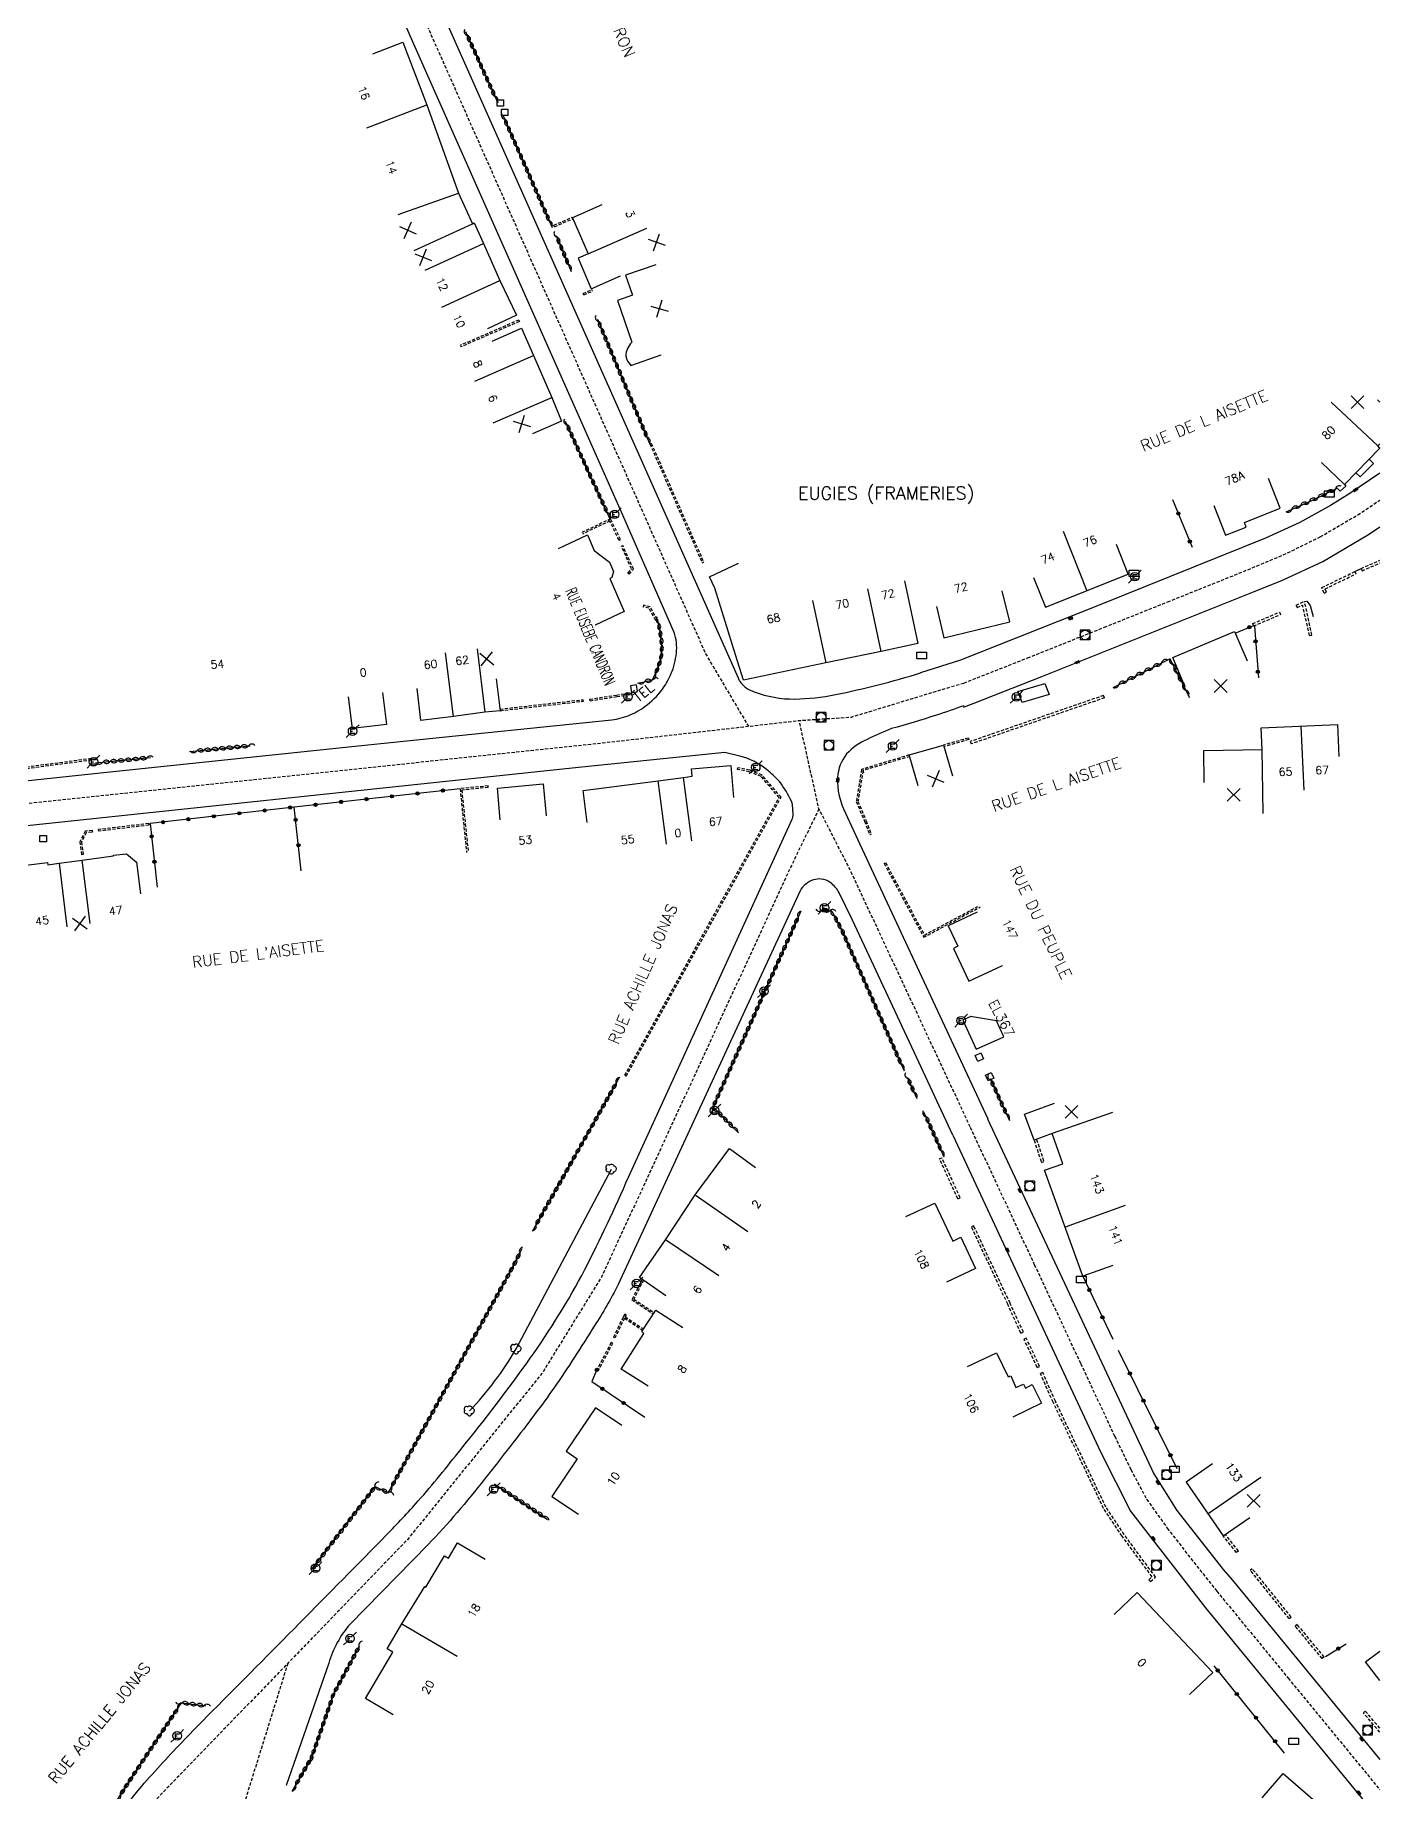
# Model space of a CAD drawing. Header units: millimetres. Extents: x 114000 to 119599, y 120000 to 124063.
# Drawn here: x 114790 to 115000, y 120560.1 to 120834.5 of the extents above; entities that cross this region are included whole.
import ezdxf
from ezdxf.enums import TextEntityAlignment as Align

# ---------------------------------------------------------------- set-up
doc = ezdxf.new("R2010")
doc.units = ezdxf.units.MM
doc.linetypes.add('DASHED', pattern=[0.75, 0.5, -0.25])
doc.layers.get('0').update_dxf_attribs({"linetype": 'CONTINUOUS'})
for name, color, linetype in [('W0001', 6, 'DASHED'), ('W0008', 7, 'CONTINUOUS'), ('W0100', 7, 'CONTINUOUS'), ('W0105', 7, 'CONTINUOUS'), ('W0112', 1, 'DASHED'), ('W0300', 7, 'CONTINUOUS'), ('W0302', 3, 'CONTINUOUS'), ('W0310', 3, 'CONTINUOUS'), ('W0322', 7, 'CONTINUOUS'), ('W0400', 7, 'CONTINUOUS'), ('W0420', 7, 'CONTINUOUS'), ('W0471', 7, 'CONTINUOUS'), ('W0980', 7, 'CONTINUOUS'), ('W0984', 7, 'CONTINUOUS'), ('W0989', 7, 'CONTINUOUS'), ('W0991', 7, 'CONTINUOUS'), ('W1102', 7, 'CONTINUOUS'), ('W1471', 7, 'CONTINUOUS')]:
    doc.layers.add(name, color=color, linetype=linetype)
doc.styles.get("Standard").update_dxf_attribs({"font": 'romans.shx', "width": 0.85})

# ---------------------------------------------------------------- blocks, each defined once
blk = doc.blocks.new('t322o')
at = {"color": 0, "linetype": 'Continuous'}
for radius in [0.25, 0.15]:
    blk.add_circle((0, 0), radius, dxfattribs=at)
blk = doc.blocks.new('t310o')
at = {"color": 0, "linetype": 'Continuous'}
for centre, start, end in [((-0.5, 0.38), 216.8699, 323.1304), ((0.5, -0.37), 36.8699, 143.1303)]:
    blk.add_arc(centre, 0.625, start, end, dxfattribs=at)
blk = doc.blocks.new('T400')
for p, q in [((-0.15, 0.3), (0.15, 0.3)), ((-0.15, -0.25), (-0.15, 0.3)), ((-0.15, 0.15), (0.15, 0.15)), ((-0.15, 0), (0.15, 0)), ((0.15, 0.3), (0.15, -0.25)), ((-0.15, -0.15), (0.15, -0.15)), ((-0.15, -0.25), (-0.15, -0.3)), ((-0.15, -0.3), (0.15, -0.3)), ((0.15, -0.3), (0.15, -0.25))]:
    blk.add_line(p, q)
blk = doc.blocks.new('t991o')
at = {"color": 0, "linetype": 'Continuous'}
for p, q in [((-1, 1), (1, -1)), ((-1, -1), (1, 1))]:
    blk.add_line(p, q, dxfattribs=at)
blk = doc.blocks.new('T471')
for p, q in [((-0.333334, 0.333334), (-0.333334, -0.333334)), ((-0.333334, 0.333334), (0.333334, 0.333334)), ((-0.333334, 0), (0, 0)), ((0.500001, 0.500001), (1.000002, 1.000002)), ((-0.500001, -0.500001), (-1.000002, -1.000002)), ((-0.333334, -0.333334), (0.333334, -0.333334))]:
    blk.add_line(p, q)
blk.add_ellipse((0, 0), major_axis=(0.471405, 0.471405), ratio=1, start_param=5.4977871438, end_param=11.780972451)
blk = doc.blocks.new('T1471')
at = {"color": 0, "linetype": 'Continuous', "flags": 128}
blk.add_lwpolyline([(-0.75, -0.5), (-0.75, 0.5), (0.75, 0.5), (0.75, -0.5), (-0.75, -0.5)], dxfattribs=at)
blk = doc.blocks.new('T420')
for p, q in [((0.75, 0.75), (-0.75, 0.75)), ((-0.75, 0.75), (-0.75, -0.75)), ((0.75, 0.75), (0.75, -0.75)), ((0.75, -0.75), (-0.75, -0.75))]:
    blk.add_line(p, q)
blk.add_ellipse((0, 0), major_axis=(-0.53, 0.53), ratio=1, start_param=3.926991, end_param=10.210176)
blk = doc.blocks.new('t112o')
at = {"color": 0, "linetype": 'Continuous'}
for p, q in [((-0.5, 0.5), (0.5, 0.5)), ((-0.5, -0.5), (-0.5, 0.5)), ((0.5, 0.5), (0.5, -0.5)), ((0.5, -0.5), (-0.5, -0.5))]:
    blk.add_line(p, q, dxfattribs=at)
blk = doc.blocks.new('T300')
for p, q in [((-0.8, 0.51), (-0.86, 0.34)), ((-0.86, 0.34), (-0.86, 0.17)), ((-0.86, 0.17), (-0.74, 0.06)), ((-0.69, 0.63), (-0.8, 0.51)), ((-0.8, -0.06), (-0.74, 0.06)), ((-0.74, 0.06), (-0.69, 0.11)), ((-0.57, 0.69), (-0.69, 0.63)), ((-0.46, 0.69), (-0.57, 0.69)), ((-0.29, 0.63), (-0.46, 0.69)), ((-0.29, 0.63), (-0.17, 0.74)), ((-0.23, 0.57), (-0.29, 0.63)), ((-0.17, 0.74), (-0.06, 0.8)), ((-0.06, 0.8), (0.06, 0.8)), ((0.06, 0.8), (0.23, 0.74)), ((0.23, 0.74), (0.34, 0.63)), ((0.34, 0.63), (0.4, 0.51)), ((0.46, 0.46), (0.34, 0.46)), ((0.4, 0.51), (0.4, 0.46)), ((0.57, 0.4), (0.46, 0.46)), ((0.57, 0.4), (0.69, 0.29)), ((0.69, 0.29), (0.74, 0.17)), ((0.74, 0.06), (0.69, -0.17)), ((0.74, 0.17), (0.74, 0.06)), ((-0.8, -0.17), (-0.8, -0.06)), ((-0.8, -0.23), (-0.8, -0.17)), ((-0.74, -0.34), (-0.8, -0.23)), ((-0.69, -0.4), (-0.74, -0.34)), ((-0.51, -0.46), (-0.69, -0.4)), ((-0.4, -0.46), (-0.51, -0.46)), ((-0.4, -0.46), (-0.34, -0.46)), ((-0.34, -0.46), (-0.34, -0.4)), ((-0.34, -0.51), (-0.34, -0.46)), ((-0.29, -0.63), (-0.34, -0.51)), ((-0.17, -0.74), (-0.29, -0.63)), ((-0.06, -0.8), (-0.17, -0.74)), ((0.06, -0.8), (-0.06, -0.8)), ((0.17, -0.74), (0.06, -0.8)), ((0.23, -0.69), (0.17, -0.74)), ((0.29, -0.46), (0.23, -0.46)), ((0.29, -0.63), (0.23, -0.69)), ((0.46, -0.4), (0.29, -0.46)), ((0.34, -0.51), (0.29, -0.63)), ((0.34, -0.51), (0.34, -0.46)), ((0.57, -0.34), (0.46, -0.4)), ((0.63, -0.29), (0.57, -0.34)), ((0.69, -0.17), (0.63, -0.29))]:
    blk.add_line(p, q)

msp = doc.modelspace()

# ---------------------------------------------------------------- linework, layer by layer
at = {"layer": 'W0001'}
msp.add_line((114821.98, 120556.13), (114829.49, 120580.26), dxfattribs=at)
at = {"layer": 'W0001', "flags": 128}
for points in [[(114717.05, 120677.3), (114717.86, 120701.01), (114734.33, 120779.65), (114768.97, 120934.49), (114770.53, 120956.85), (114782.94, 120937.82), (114813.38, 120901.18), (114835.08, 120871.04), (114850.94, 120836.53), (114894.7, 120737.86), (114901.37, 120726.56), (114901.37, 120726.56)], [(114559.76, 120476.17), (114561.23, 120485.01), (114571.85, 120519.69), (114582.9, 120543.54), (114587.18, 120550.91), (114590.7, 120556.96), (114603.72, 120574.9), (114608.65, 120581.7), (114646.93, 120621.38), (114666.26, 120639.73), (114689.29, 120657.21), (114717.05, 120677.3), (114745.76, 120697.97), (114771.67, 120712.03), (114778.74, 120713.48), (114876.94, 120723.78), (114901.37, 120726.56), (114909.31, 120727.46), (114917.46, 120728), (114931.65, 120732.32), (114931.65, 120732.32)], [(114936.03, 120663.97), (114917.16, 120704.34), (114912.4, 120713.65), (114909.31, 120727.46), (114909.31, 120727.46)], [(114912.4, 120713.65), (114908.59, 120705.87), (114878.43, 120640.54), (114869.16, 120625.53), (114848.11, 120599.51), (114829.49, 120580.26), (114807.46, 120557.49), (114799.1, 120545.84), (114741.72, 120435.02), (114738.05, 120428.36), (114738.05, 120428.36)]]:
    msp.add_lwpolyline(points, dxfattribs=at)
at = {"layer": 'W0001'}
for points in [[(114931.65, 120732.32), (114935.03, 120733.31), (114944.98, 120737.23), (114956.97, 120742.02), (114966.86, 120745.98), (114978.68, 120750.72), (114984.9, 120753.31), (114990.69, 120756.14), (114996.56, 120759.58), (115000, 120761.89)], [(114936, 120663.95), (114946.03, 120642.5), (114953.27, 120627.02), (114958.59, 120615.67), (114961.11, 120610.46), (114963.58, 120605.81), (114966.8, 120601.32), (114970.03, 120597.16), (114974.54, 120591.47), (114985.68, 120577.89), (115000, 120560.46)]]:
    msp.add_lwpolyline(points, dxfattribs=at)
at = {"layer": 'W0008', "flags": 128}
for points in [[(114759.24, 121000), (114766.92, 120976.87), (114771.25, 120964.17, 0.0335), (114774.06, 120957.78, 0.0131), (114776.31, 120953.49, 0.0076), (114778.84, 120949.27, 0.0326), (114782.47, 120943.78), (114788.63, 120936.11), (114808.43, 120911.96), (114820.99, 120896.77, -0.0113), (114826.69, 120889.57, -0.0183), (114832.98, 120880.57, -0.0224), (114838.36, 120871.37, -0.014), (114841.93, 120863.99), (114845.26, 120856.65), (114854.51, 120835.89), (114899.77, 120734.12, 0.0283), (114900.05, 120733.54, 0.1631), (114902.28, 120731.95, 0.0959), (114908.61, 120730.81, 0.0463), (114914.98, 120731.5, 0.0247), (114928.27, 120734.89), (114928.27, 120734.89)], [(114778.16, 120716.96), (114799.2, 120719.17), (114839.46, 120723.4), (114847.51, 120724.25), (114880.03, 120727.57, 0.0767), (114882.93, 120728.35, 0.0624), (114885.55, 120729.9, 0.0797), (114888.23, 120732.75, 0.059), (114889.46, 120735.15, 0.0771), (114890.16, 120738.41, 0.1158), (114889.63, 120741.59), (114881.54, 120760.01), (114848.9, 120833.56), (114847.37, 120837.17)], [(114935.02, 120729.76, -0.0061), (114930.73, 120728.28, -0.0098), (114923.73, 120726.19, 0.016), (114919.93, 120724.5, 0.1035), (114916.72, 120722.23, 0.1504), (114915.29, 120718.57, 0.1289), (114916.54, 120712.98), (114918.78, 120708.13), (114938.75, 120665.23)], [(114906.26, 120717.9, 0.0297), (114904.18, 120719.83, 0.1075), (114900.03, 120721.9), (114897.67, 120722.46), (114873.84, 120719.99), (114779.32, 120710, 0.0198), (114776.56, 120709.55, 0.0321), (114773.11, 120708.77, 0.0091), (114772.21, 120708.46, 0.0313), (114761.09, 120704.07, 0.0379), (114754.04, 120699.6), (114722.14, 120676.5), (114688.74, 120652.47, 0.0141), (114671.77, 120639.73, 0.0057), (114668.51, 120637.03, 0.0189), (114655.97, 120625.48, 0.0061), (114644.02, 120613.31), (114623.6, 120592.2, 0.0088), (114612.44, 120580.44, 0.014), (114605.91, 120572.78, 0.0214), (114596.91, 120560.52, 0.003), (114594.41, 120556.75, 0.07)], [(114797.57, 120548.78, -0.0311), (114806.62, 120561, -0.017), (114813.32, 120568.29), (114817.64, 120572.73, 0.0013), (114844.86, 120600.26, 0.0106), (114849.81, 120605.56, 0.0132), (114856.44, 120613.61, 0.015), (114867.31, 120627.85, 0.0318), (114875.83, 120641.7, 0.0138), (114882.66, 120656.15), (114907.71, 120710.9), (114908.16, 120711.93, 0.1179), (114908.36, 120712.83), (114908.26, 120714.32, 0.0887), (114908.1, 120714.84, 0.0456), (114906.26, 120717.9), (114906.26, 120717.9)], [(114933.31, 120662.7), (114927.61, 120674.88), (114917.63, 120696.27), (114915.53, 120700.55, 0.128), (114914.17, 120702.14, 0.1213), (114912.76, 120702.7, 0.1048), (114911.54, 120702.57, 0.2054), (114909.46, 120700.84), (114881.02, 120639.38, -0.0321), (114877.3, 120632.88, -0.012), (114871, 120623.2, -0.0122), (114865.09, 120615.28, -0.0033), (114860.15, 120608.97, -0.0258), (114851.35, 120598.76), (114839.17, 120586.33, 0.1087), (114835.84, 120580.23), (114829.16, 120561.11), (114829.16, 120561.11)]]:
    msp.add_lwpolyline(points, format="xyb", dxfattribs=at)
at = {"layer": 'W0008'}
for points in [[(115000, 120766.07), (114999.86, 120765.96), (114995.33, 120762.91), (114992.27, 120761.04), (114987.48, 120758.36), (114982.15, 120755.91), (114955.89, 120745.37), (114934.51, 120736.86), (114928.27, 120734.89)], [(114934.98, 120729.56), (114936.48, 120730.09), (114947.21, 120734.32), (114980.24, 120747.56), (114984.8, 120749.4), (114991.07, 120752.29), (114998.24, 120756.51), (115000, 120757.71)], [(114938.71, 120665.22), (114964.69, 120609.82), (114968.31, 120604.1), (114975.51, 120594.85), (114976.93, 120593.27), (115000, 120565.19)], [(114933.28, 120662.69), (114951.66, 120623.3), (114956.41, 120613.15), (114961.06, 120603.99), (114972.77, 120588.86), (115000, 120555.73)]]:
    msp.add_lwpolyline(points, dxfattribs=at)
at = {"layer": 'W0100'}
msp.add_line((115000, 120777.16), (114999.61, 120777.54), dxfattribs=at)
at = {"layer": 'W0100', "flags": 128}
for points in [[(114842.72, 120831.59), (114847.39, 120833.38), (114851.14, 120823.63), (114856.08, 120809.84), (114858.28, 120805.05), (114858.52, 120805.16), (114860, 120801.95), (114862.57, 120796.2), (114865.15, 120790.75), (114860.63, 120788.61), (114860.63, 120788.61)], [(114878.48, 120807.98), (114873.9, 120805.98), (114876.36, 120800.34), (114874.77, 120799.65), (114876.84, 120794.9), (114881.42, 120796.89), (114881.42, 120796.89)], [(114861.34, 120786.72), (114865.92, 120788.71), (114867.82, 120784.44), (114870.68, 120777.92), (114872.21, 120774.22), (114867.63, 120772.23), (114867.63, 120772.23)], [(114871.73, 120754.32), (114876.25, 120756.46), (114877.31, 120753.99), (114879.7, 120752.18), (114880.33, 120750.73), (114880.04, 120749.78), (114879.71, 120749.66), (114881.95, 120744.47), (114877.43, 120742.33), (114877.43, 120742.33)], [(114927.82, 120739.48), (114922.09, 120738.24), (114913.45, 120736.44), (114900.61, 120733.75), (114899.38, 120737.7), (114896.14, 120748.14), (114895.31, 120749.89), (114899.82, 120752.04), (114899.82, 120752.04)], [(114844.25, 120731.81), (114844.87, 120726.85), (114839.53, 120726.19), (114838.92, 120731.15), (114838.92, 120731.15)], [(114861.99, 120733.96), (114862.61, 120728.99), (114860.23, 120728.75), (114855.32, 120728.1), (114850.24, 120727.47), (114849.63, 120732.43), (114849.63, 120732.43)], [(114883.13, 120731.8), (114884.07, 120731.98), (114883.92, 120733.04), (114882.98, 120732.86), (114883.13, 120731.8), (114883.13, 120731.8)], [(114927.91, 120717.27), (114926.51, 120722.07), (114931.87, 120723.63), (114933.27, 120718.83), (114933.27, 120718.83)], [(114876.2, 120711.55), (114875.55, 120716.51), (114887.27, 120718.06), (114891.22, 120718.58), (114892.57, 120718.76), (114892.48, 120719.9), (114898.65, 120720.41), (114899.06, 120715.43), (114899.06, 120715.43)], [(114862.63, 120711.93), (114862.18, 120716.91), (114869.34, 120717.57), (114869.8, 120712.59), (114869.8, 120712.59)], [(114778.54, 120698.57), (114777.93, 120703.54), (114780.27, 120703.8), (114786.03, 120704.57), (114791.93, 120705.28), (114791.98, 120704.91), (114793.71, 120705.15), (114797.32, 120705.65), (114802.23, 120706.34), (114802.22, 120706.43), (114804.25, 120706.61), (114805.82, 120705.32), (114806.43, 120700.36), (114806.43, 120700.36)], [(114937.11, 120697.53), (114932.59, 120695.39), (114934.1, 120692.2), (114933.39, 120691.86), (114935.81, 120686.74), (114941.04, 120689.21), (114941.04, 120689.21)], [(114888.5, 120637.62), (114884.39, 120640.46), (114888.45, 120646.33), (114893.08, 120653.37), (114898.44, 120660.61), (114902.46, 120657.64), (114902.46, 120657.64)], [(114885.72, 120623.47), (114881.51, 120626.17), (114885.06, 120631.7), (114884.73, 120632.04), (114886.94, 120635.34), (114891.15, 120632.64), (114891.15, 120632.64)], [(114881.63, 120617.33), (114877.47, 120620.11), (114872.93, 120613.32), (114874.65, 120612.17), (114870.7, 120606.25), (114874.86, 120603.48), (114874.86, 120603.48)], [(114845.88, 120572.18), (114841.57, 120574.71), (114845.82, 120581.96), (114844.97, 120582.47), (114847.26, 120586.37), (114850.82, 120592.18), (114850.99, 120592.08), (114853.91, 120597.02), (114854.54, 120596.65), (114855.94, 120599.03), (114860.25, 120596.5), (114860.25, 120596.5)]]:
    msp.add_lwpolyline(points, dxfattribs=at)
msp.add_lwpolyline([(114886.91, 120798.64), (114882.18, 120797.01), (114883.27, 120793.86), (114880.93, 120793.06), (114883.18, 120786.54, 0.1778), (114882.21, 120784.37, 0.1226), (114883, 120782.92), (114887.73, 120784.55), (114887.73, 120784.55)], format="xyb", dxfattribs=at)
at = {"layer": 'W0100'}
for points in [[(114990.89, 120767.77), (114994.5, 120764.31), (114999.97, 120770.01), (114999.68, 120770.34), (115000, 120770.68)], [(114974.07, 120761.05), (114975.88, 120756.39), (114979.14, 120757.66), (114978.86, 120758.38), (114984.45, 120760.63), (114982.59, 120765.26)], [(114945.91, 120749.79), (114947.76, 120745.14), (114960.71, 120750.3), (114958.86, 120754.95)], [(114930.73, 120745.24), (114931.91, 120740.38), (114942.21, 120742.87), (114941.03, 120747.73)], [(114969.59, 120732.68), (114967.64, 120737.28), (114977.31, 120741.38), (114979.26, 120736.77)], [(114944.12, 120730.26), (114943.44, 120731.97), (114947.66, 120733.24), (114948.34, 120731.53), (114944.12, 120730.26)], [(114972.57, 120717.76), (114972.49, 120722.76), (114981.62, 120722.91), (114981.48, 120726.29), (114993.36, 120726.81), (114993.58, 120721.82)], [(114936.12, 120681.24), (114934.88, 120680.68), (114936.97, 120676.15), (114941.25, 120678.07), (114940.11, 120680.55), (114936.08, 120681.25)], [(114958.29, 120642.36), (114953.59, 120640.67), (114947.64, 120657.21), (114950.46, 120658.23), (114948.81, 120662.93), (114945.99, 120661.91), (114944.5, 120666), (114949.2, 120667.71)], [(114925.98, 120649.98), (114930.51, 120652.09), (114933.28, 120646.14), (114934.55, 120646.74), (114936.86, 120641.86), (114932.34, 120639.72)], [(114935.62, 120626.55), (114940.12, 120628.72), (114941.95, 120624.94), (114942.37, 120625.13), (114943.12, 120623.27), (114944.32, 120623.82), (114944.64, 120623.2), (114945.72, 120623.76), (114947.14, 120620.85), (114942.65, 120618.66)], [(114973.88, 120611.35), (114969.76, 120608.5), (114975.55, 120600.12), (114979.67, 120602.96)], [(114970.29, 120575.33), (114973.93, 120578.76), (114962.12, 120591.27), (114958.49, 120587.84)], [(115000, 120577.53), (114997.78, 120580.42), (115000, 120582.13)], [(114981.63, 120559.19), (114984.9, 120562.98), (114994.6, 120554.6), (115000, 120546.46)]]:
    msp.add_lwpolyline(points, dxfattribs=at)
at = {"layer": 'W0105'}
for p, q in [((114998.31, 120768.29), (114999.02, 120767.61)), ((114996.26, 120766.14), (114996.92, 120765.51)), ((114993.43, 120763.66), (114993.79, 120763.26)), ((114994.5, 120764.31), (114994.69, 120764.05))]:
    msp.add_line(p, q, dxfattribs=at)
for points in [[(114996.92, 120765.51), (114999.02, 120767.61)], [(114994.69, 120764.05), (114993.79, 120763.26)], [(114996.09, 120750.72), (114997.06, 120751.19)], [(114988.22, 120746.06), (114988.59, 120746.08), (114989.12, 120745.41), (114989.56, 120743.69)]]:
    msp.add_lwpolyline(points, dxfattribs=at)
at = {"layer": 'W0112'}
for p, q in [((114870.99, 120804.81), (114873.87, 120806.06)), ((114871.09, 120804.58), (114873.97, 120805.83)), ((114873.9, 120805.98), (114873.87, 120806.06)), ((114871.09, 120804.58), (114870.99, 120804.81)), ((114875.57, 120794.16), (114876.9, 120794.74)), ((114875.67, 120793.93), (114875.57, 120794.16)), ((114875.67, 120793.93), (114877, 120794.51)), ((114876.9, 120794.74), (114877, 120794.51)), ((114865.5, 120790), (114856.33, 120786.02)), ((114865.6, 120789.77), (114856.43, 120785.79)), ((114865.5, 120790), (114865.6, 120789.77)), ((114885.98, 120770.65), (114886.21, 120770.75)), ((114885.98, 120770.65), (114894.16, 120752.09)), ((114886.21, 120770.75), (114894.39, 120752.19)), ((114879.86, 120758.95), (114875.34, 120756.8)), ((114879.74, 120758.61), (114875.45, 120756.58)), ((114881.17, 120755.6), (114879.74, 120758.61)), ((114881.4, 120755.71), (114879.86, 120758.95)), ((114881.17, 120755.6), (114881.4, 120755.71)), ((114881.55, 120754.67), (114881.77, 120754.77)), ((114883.13, 120751.13), (114881.55, 120754.67)), ((114883.42, 120751.08), (114881.77, 120754.77)), ((114882.55, 120750.49), (114883.13, 120751.13)), ((114882.74, 120750.33), (114883.42, 120751.08)), ((114894.16, 120752.09), (114894.39, 120752.19)), ((114997.06, 120751.19), (115000, 120752.49)), ((114997.06, 120751.19), (114997.22, 120750.82)), ((114997.22, 120750.82), (115000, 120752.06)), ((114882.74, 120750.33), (114882.55, 120750.49)), ((114996.09, 120750.72), (114996.27, 120750.36)), ((114884.99, 120745.45), (114884.93, 120745.21)), ((114886.02, 120745.2), (114884.99, 120745.45)), ((114986.91, 120745.46), (114988.22, 120746.06)), ((114986.91, 120745.46), (114987.08, 120745.1)), ((114987.08, 120745.1), (114987.94, 120745.49)), ((114989.01, 120740.71), (114987.94, 120745.49)), ((114989.4, 120740.8), (114988.22, 120746.06)), ((114991.32, 120747.35), (114991.68, 120747.51)), ((114885.85, 120744.98), (114884.93, 120745.21)), ((114886.89, 120743.12), (114885.85, 120744.98)), ((114887.11, 120743.25), (114886.02, 120745.2)), ((114886.89, 120743.12), (114887.11, 120743.25)), ((114984.32, 120744.37), (114984.47, 120744)), ((114980.12, 120742.59), (114980.27, 120742.22)), ((114989.01, 120740.71), (114989.4, 120740.8)), ((114880.77, 120731.43), (114882.55, 120731.71)), ((114882.55, 120731.71), (114882.59, 120731.47)), ((114862.58, 120729.24), (114875.58, 120730.71)), ((114862.61, 120728.99), (114875.6, 120730.47)), ((114875.6, 120730.47), (114875.58, 120730.71)), ((114876.61, 120730.78), (114880.77, 120731.43)), ((114876.65, 120730.54), (114876.61, 120730.78)), ((114876.65, 120730.54), (114880.81, 120731.19)), ((114880.81, 120731.19), (114882.59, 120731.47)), ((114956.85, 120731.37), (114936.02, 120724.17)), ((114956.98, 120730.99), (114936.15, 120723.79)), ((114956.98, 120730.99), (114956.85, 120731.37)), ((114935.73, 120724.71), (114931.87, 120723.63)), ((114935.79, 120724.47), (114931.94, 120723.39)), ((114935.73, 120724.71), (114935.79, 120724.47)), ((114936.02, 120724.17), (114936.15, 120723.79)), ((114786.36, 120719.92), (114799.52, 120721.66)), ((114786.39, 120719.67), (114799.55, 120721.42)), ((114799.55, 120721.42), (114799.52, 120721.66)), ((114926.51, 120722.07), (114919.06, 120719.82)), ((114926.58, 120721.83), (114919.28, 120719.63)), ((114899.66, 120719.82), (114899.71, 120720.07)), ((114901.51, 120719.46), (114899.66, 120719.82)), ((114901.58, 120719.71), (114899.71, 120720.07)), ((114903.36, 120718.71), (114901.51, 120719.46)), ((114903.51, 120718.92), (114901.58, 120719.71)), ((114906.17, 120715.44), (114903.36, 120718.71)), ((114906.47, 120715.47), (114903.51, 120718.92)), ((114919.06, 120719.82), (114918.23, 120714.8)), ((114919.28, 120719.63), (114918.49, 120714.83)), ((114919.25, 120719.65), (114919.37, 120719.27)), ((114860.73, 120717.25), (114856.34, 120716.8)), ((114856.34, 120716.8), (114857.36, 120706.85)), ((114860.75, 120717), (114856.62, 120716.58)), ((114856.62, 120716.58), (114857.61, 120706.88)), ((114860.75, 120717), (114860.73, 120717.25)), ((114882.08, 120672.05), (114906.17, 120715.44)), ((114882.3, 120671.92), (114906.47, 120715.47)), ((114918.23, 120714.8), (114919.51, 120711.72)), ((114918.49, 120714.83), (114919.75, 120711.82)), ((114797.8, 120710.18), (114796.96, 120708.51)), ((114797.96, 120709.94), (114797.21, 120708.47)), ((114798.89, 120710.29), (114797.8, 120710.18)), ((114798.82, 120710.03), (114797.96, 120709.94)), ((114798.87, 120710), (114798.82, 120710.03)), ((114798.87, 120710), (114799.01, 120710.21)), ((114799.01, 120710.21), (114798.89, 120710.29)), ((114807.72, 120711.36), (114799.88, 120710.42)), ((114799.91, 120710.17), (114799.88, 120710.42)), ((114807.75, 120711.11), (114799.91, 120710.17)), ((114807.72, 120711.36), (114807.75, 120711.11)), ((114919.51, 120711.72), (114920.33, 120709.61)), ((114919.75, 120711.81), (114920.56, 120709.7)), ((114796.96, 120708.51), (114797.22, 120706.49)), ((114797.21, 120708.47), (114797.47, 120706.52)), ((114920.56, 120709.7), (114920.33, 120709.61)), ((114797.47, 120706.52), (114797.22, 120706.49)), ((114922.57, 120705.13), (114922.79, 120705.25)), ((114922.57, 120705.13), (114928.76, 120693.6)), ((114922.79, 120705.25), (114928.86, 120693.94)), ((114928.76, 120693.6), (114937.57, 120698.33)), ((114928.86, 120693.94), (114937.45, 120698.55)), ((114882.3, 120671.92), (114882.08, 120672.05)), ((114931.24, 120658.99), (114931.61, 120659.16)), ((114947.14, 120658.44), (114947.52, 120658.57)), ((114934.1, 120652.76), (114934.46, 120652.93)), ((114936.57, 120648.53), (114936.21, 120648.36)), ((114884.79, 120640.19), (114883.17, 120637.01)), ((114884.99, 120640.05), (114883.49, 120637.1)), ((114883.17, 120637.01), (114886.55, 120634.75)), ((114883.49, 120637.1), (114886.69, 120634.96)), ((114881.8, 120634.26), (114880.31, 120631.14)), ((114882.01, 120634.12), (114880.53, 120631.03)), ((114882.09, 120634.72), (114881.8, 120634.26)), ((114882.01, 120634.12), (114884.85, 120632.22)), ((114882.3, 120634.59), (114882.09, 120634.72)), ((114882.3, 120634.59), (114882.14, 120634.33)), ((114882.14, 120634.33), (114884.99, 120632.43)), ((114879.93, 120630.3), (114877.79, 120626.19)), ((114880.16, 120630.18), (114879.93, 120630.3)), ((114880.53, 120631.03), (114880.31, 120631.14)), ((114943.95, 120631.79), (114944.32, 120631.96)), ((114944.78, 120631), (114944.42, 120630.83)), ((114880.16, 120630.18), (114878.01, 120626.08)), ((114877.79, 120626.19), (114878.01, 120626.08)), ((114946.47, 120626.42), (114946.84, 120626.59)), ((114947.34, 120625.62), (114946.98, 120625.45)), ((114977.92, 120597.75), (114977.6, 120597.5)), ((114979.74, 120594.75), (114980.05, 120595)), ((114963.91, 120593.27), (114964.17, 120592.97)), ((114985.84, 120587.19), (114986.15, 120587.44)), ((114986.75, 120586.07), (114987.06, 120586.32)), ((114991.3, 120581.2), (114990.99, 120580.94)), ((114997.42, 120572.47), (114997.72, 120572.73)), ((115000, 120570.07), (114997.72, 120572.73)), ((115000, 120569.46), (114997.42, 120572.47))]:
    msp.add_line(p, q, dxfattribs=at)
for points in [[(114991.32, 120747.35), (114990.93, 120748.21), (114996.09, 120750.72)], [(114991.68, 120747.51), (114991.45, 120748.02), (114996.27, 120750.36)], [(114980.12, 120742.59), (114984.32, 120744.37)], [(114980.27, 120742.22), (114984.47, 120744)], [(114945.99, 120661.91), (114947.14, 120658.44)], [(114946.37, 120662.03), (114947.52, 120658.57)], [(114934.1, 120652.76), (114931.24, 120658.99)], [(114934.46, 120652.93), (114931.61, 120659.16)], [(114943.95, 120631.79), (114941.88, 120636.28), (114936.21, 120648.36)], [(114944.32, 120631.96), (114942.24, 120636.45), (114936.57, 120648.53)], [(114946.47, 120626.42), (114944.42, 120630.83)], [(114946.84, 120626.59), (114944.78, 120631)], [(114963.91, 120593.27), (114964.43, 120593.73), (114959.73, 120600.09), (114956.86, 120604.41), (114948.97, 120620.97), (114946.98, 120625.45)], [(114964.17, 120592.97), (114964.97, 120593.67), (114960.06, 120600.32), (114957.21, 120604.61), (114949.33, 120621.13), (114947.34, 120625.62)], [(114977.6, 120597.5), (114975.55, 120600.12)], [(114977.92, 120597.75), (114975.87, 120600.37)], [(114985.84, 120587.19), (114979.74, 120594.75)], [(114986.15, 120587.44), (114980.05, 120595)], [(114991.3, 120581.2), (114987.06, 120586.32)], [(114990.99, 120580.94), (114986.75, 120586.07)]]:
    msp.add_lwpolyline(points, dxfattribs=at)
at = {"layer": 'W0302', "flags": 128}
msp.add_lwpolyline([(114857.82, 120619.63, 0.0592), (114865.1, 120629.3), (114879.98, 120657.39), (114879.98, 120657.39)], format="xyb", dxfattribs=at)
at = {"layer": 'W0310'}
for p, q in [((114857.19, 120835.07), (114862.23, 120823.93)), ((114863.05, 120821.88), (114870.73, 120804.45)), ((114871.35, 120803.22), (114873.72, 120797.59)), ((114877.8, 120790.12), (114885.99, 120770.63)), ((114879.79, 120758.92), (114872.79, 120774.17)), ((114958.34, 120732.63), (114967.21, 120737.11)), ((114967.21, 120737.11), (114970.26, 120731.04)), ((114814.09, 120722.63), (114823.56, 120723.5)), ((114799.39, 120720.83), (114807.99, 120721.66)), ((114867.64, 120647.68), (114881.28, 120671.78)), ((114927.71, 120668.36), (114926.23, 120671.71)), ((114939.14, 120671.52), (114942.15, 120664.97)), ((114931.96, 120659.27), (114928.78, 120666.31)), ((114861.7, 120608.25), (114870.01, 120602.69)), ((114840.58, 120582.81), (114836.63, 120575.53)), ((114836.63, 120575.53), (114833.14, 120565.5))]:
    msp.add_line(p, q, dxfattribs=at)
for points in [[(114985.36, 120760.06), (114989.25, 120761.79), (114993.42, 120763.79)], [(114833.14, 120565.5), (114830.09, 120560.2)]]:
    msp.add_lwpolyline(points, dxfattribs=at)
at = {"layer": 'W0310', "flags": 128}
msp.add_lwpolyline([(114884.06, 120733.3), (114886.35, 120733.77, 0.0622), (114887.66, 120736.99, 0.0799), (114887.77, 120740.06, 0.0288), (114887.18, 120743.3), (114887.18, 120743.3)], format="xyb", dxfattribs=at)
for points in [[(114909.56, 120697.69), (114895.86, 120667.11), (114899.81, 120663.08), (114899.81, 120663.08)], [(114912.85, 120697.86), (114914.39, 120697.69), (114915.92, 120694.79), (114925.69, 120672.75), (114925.69, 120672.75)], [(114833.21, 120594.89), (114843.08, 120607.8), (114845.13, 120606.85), (114865.02, 120642.91), (114866.02, 120645.02), (114866.02, 120645.02)], [(114791.13, 120541.45), (114793.53, 120544.35), (114804.93, 120562.17), (114812.85, 120574.05), (114816.66, 120573.58), (114816.66, 120573.58)]]:
    msp.add_lwpolyline(points, dxfattribs=at)
at = {"layer": 'W0322'}
for p, q in [((114967.62, 120761.99), (114970.67, 120754.54)), ((114977.42, 120741.1), (114980.18, 120742.26)), ((114980.41, 120742.19), (114981.02, 120734.11)), ((114831.55, 120703.99), (114830.45, 120713.93)), ((114953.59, 120640.67), (114958.29, 120630.85)), ((114968.34, 120610.58), (114959.18, 120629.05)), ((114991.49, 120581.28), (114994.74, 120583.25)), ((114985.13, 120566.19), (114974.1, 120579.8))]:
    msp.add_line(p, q, dxfattribs=at)
at = {"layer": 'W0322', "flags": 128}
for points in [[(114856.34, 120716.8), (114830.45, 120713.93), (114807.95, 120711.35), (114809.05, 120701.41), (114809.05, 120701.41)], [(114877.78, 120626.2), (114876.9, 120624.21), (114885.22, 120618.65), (114885.22, 120618.65)]]:
    msp.add_lwpolyline(points, dxfattribs=at)
at = {"layer": 'W1102'}
for p, q in [((114841.8, 120820.04), (114851.14, 120823.63)), ((114846.67, 120806.47), (114856.08, 120809.84)), ((114849.2, 120800.87), (114858.28, 120805.05)), ((114876.36, 120800.34), (114885.52, 120804.34)), ((114850.91, 120797.77), (114860, 120801.95)), ((114853.49, 120792.02), (114862.57, 120796.2)), ((114858.64, 120780.46), (114867.82, 120784.44)), ((114861.51, 120773.94), (114870.68, 120777.92)), ((114992.41, 120777.2), (114999.68, 120770.34)), ((114950.54, 120757.02), (114954.25, 120747.73)), ((114925.76, 120749.26), (114927.82, 120739.48)), ((114911.39, 120746.22), (114913.45, 120736.44)), ((114922.09, 120738.24), (114920.03, 120748.03)), ((114855.32, 120728.1), (114854.09, 120738.02)), ((114859.01, 120738.67), (114860.23, 120728.75)), ((114988.16, 120716.57), (114987.72, 120726.56)), ((114981.78, 120712.91), (114981.62, 120722.91)), ((114888.58, 120708.14), (114887.27, 120718.06)), ((114892.53, 120708.66), (114891.22, 120718.58)), ((114793.71, 120705.15), (114794.94, 120695.22)), ((114798.55, 120695.73), (114797.32, 120705.65)), ((114958.25, 120666.24), (114948.81, 120662.93)), ((114893.08, 120653.37), (114901.29, 120647.65)), ((114960.24, 120651.73), (114950.83, 120648.34)), ((114896.74, 120640.74), (114888.45, 120646.33)), ((114981.42, 120609.22), (114973.19, 120603.54)), ((114847.26, 120586.37), (114855.89, 120581.31))]:
    msp.add_line(p, q, dxfattribs=at)

# ---------------------------------------------------------------- block references
at = {"layer": 'W0112'}
for p in [(114862.63, 120823.89), (114863.29, 120822.45), (114791.23, 120709.01)]:
    msp.add_blockref('t112o', p, dxfattribs=at)
at = {"layer": 'W0112', "rotation": 294.8268}
for p in [(114937.45, 120674.87), (114939.05, 120671.84)]:
    msp.add_blockref('t112o', p, dxfattribs=at)
at = {"layer": 'W0300'}
for p in [(114879.98, 120657.39), (114865.1, 120629.3), (114857.82, 120619.63)]:
    msp.add_blockref('T300', p, dxfattribs=at)
at = {"layer": 'W0310'}
for p, rotation in [((114857.47, 120834.46), 294.345838955181), ((114857.94, 120833.4), 294.345838955181), ((114858.42, 120832.35), 294.345838955181), ((114858.9, 120831.3), 294.345838955181), ((114859.37, 120830.25), 294.345838955181), ((114859.85, 120829.19), 294.345838955181), ((114860.32, 120828.14), 294.345838955181), ((114860.8, 120827.09), 294.345838955181), ((114861.28, 120826.04), 294.345838955181), ((114861.75, 120824.98), 294.345838955181), ((114863.28, 120821.36), 293.7788629873978), ((114863.75, 120820.3), 293.7788629873978), ((114864.21, 120819.25), 293.7788629873978), ((114864.68, 120818.19), 293.7788629873978), ((114865.15, 120817.13), 293.7788629873978), ((114865.61, 120816.08), 293.7788629873978), ((114866.08, 120815.02), 293.7788629873978), ((114866.54, 120813.96), 293.7788629873978), ((114867.01, 120812.91), 293.7788629873978), ((114867.47, 120811.85), 293.7788629873978), ((114867.94, 120810.79), 293.7788629873978), ((114868.41, 120809.73), 293.7788629873978), ((114868.87, 120808.68), 293.7788629873978), ((114869.34, 120807.62), 293.7788629873978), ((114869.8, 120806.56), 293.7788629873978), ((114870.27, 120805.51), 293.7788629873978), ((114871.48, 120802.92), 292.78773426207), ((114871.93, 120801.85), 292.78773426207), ((114872.38, 120800.79), 292.78773426207), ((114872.82, 120799.72), 292.78773426207), ((114873.27, 120798.66), 292.78773426207), ((114877.93, 120789.79), 292.7954861051738), ((114878.38, 120788.73), 292.7954861051738), ((114878.83, 120787.66), 292.7954861051738), ((114879.28, 120786.6), 292.7954861051738), ((114879.72, 120785.53), 292.7954861051738), ((114880.17, 120784.47), 292.7954861051738), ((114880.62, 120783.4), 292.7954861051738), ((114881.07, 120782.34), 292.7954861051738), ((114881.51, 120781.27), 292.7954861051738), ((114881.96, 120780.21), 292.7954861051738), ((114882.41, 120779.14), 292.7954861051738), ((114882.86, 120778.08), 292.7954861051738), ((114883.3, 120777.01), 292.7954861051738), ((114883.75, 120775.95), 292.7954861051738), ((114884.2, 120774.89), 292.7954861051738), ((114873.05, 120773.61), 114.6632198098303), ((114873.53, 120772.56), 114.6632198098303), ((114884.65, 120773.82), 292.7954861051738), ((114885.09, 120772.76), 292.7954861051738), ((114874.01, 120771.51), 114.6632198098303), ((114874.49, 120770.46), 114.6632198098303), ((114874.97, 120769.41), 114.6632198098303), ((114885.54, 120771.69), 292.7954861051738), ((114875.46, 120768.36), 114.6632198098303), ((114875.94, 120767.31), 114.6632198098303), ((114876.42, 120766.26), 114.6632198098303), ((114876.9, 120765.21), 114.6632198098303), ((114877.38, 120764.16), 114.6632198098303), ((114877.87, 120763.11), 114.6632198098303), ((114878.35, 120762.06), 114.6632198098303), ((114878.83, 120761.01), 114.6632198098303), ((114989.01, 120761.69), 24.03503564212978), ((114990.37, 120762.33), 25.53360396446874), ((114991.72, 120762.98), 25.53360396446874), ((114993.08, 120763.62), 25.53360396446874), ((114879.31, 120759.96), 114.6632198098303), ((114986.27, 120760.47), 24.03503564212978), ((114987.64, 120761.08), 24.03503564212978), ((114887.32, 120742.66), 102.3397396330937), ((114887.55, 120741.53), 100.0274328480733), ((114887.73, 120740.39), 97.71512606305296), ((114887.83, 120739.24), 92.16452131064501), ((114887.64, 120736.94), 74.8470071789106), ((114887.81, 120738.09), 85.3174855797214), ((114967.66, 120736.22), 296.7157510112107), ((114886.86, 120734.77), 65.40637927011647), ((114887.29, 120735.84), 70.12669322451356), ((114961.91, 120734.43), 26.80476310062825), ((114963.25, 120735.11), 26.80476310062825), ((114964.59, 120735.79), 26.80476310062825), ((114965.92, 120736.46), 26.80476310062825), ((114968.33, 120734.88), 296.7157510112107), ((114969, 120733.54), 296.7157510112107), ((114885.19, 120733.54), 11.56606667394033), ((114886.32, 120733.77), 11.56606667394033), ((114959.23, 120733.08), 26.80476310062825), ((114960.57, 120733.76), 26.80476310062825), ((114969.68, 120732.2), 296.7157510112107), ((114819.84, 120723.16), 5.28015628456339), ((114820.99, 120723.26), 5.28015628456339), ((114822.14, 120723.37), 5.28015628456339), ((114823.29, 120723.48), 5.28015628456339), ((114800.54, 120720.94), 5.540914108796778), ((114801.69, 120721.05), 5.540914108796778), ((114802.84, 120721.16), 5.540914108796778), ((114803.99, 120721.27), 5.540914108796778), ((114805.14, 120721.38), 5.540914108796778), ((114806.29, 120721.5), 5.540914108796778), ((114807.44, 120721.61), 5.540914108796778), ((114815.24, 120722.73), 5.28015628456339), ((114816.39, 120722.84), 5.28015628456339), ((114817.54, 120722.94), 5.28015628456339), ((114818.69, 120723.05), 5.28015628456339), ((114908.66, 120695.69), 245.8583914881306), ((114909.13, 120696.74), 245.8583914881306), ((114912.91, 120697.86), 353.6573469893365), ((114914.06, 120697.73), 353.6573469893365), ((114914.77, 120696.96), 297.8401069019506), ((114915.31, 120695.94), 297.8401069019506), ((114907.25, 120692.52), 245.8583914881306), ((114907.72, 120693.58), 245.8583914881306), ((114908.19, 120694.63), 245.8583914881306), ((114915.85, 120694.92), 297.8401069019506), ((114916.33, 120693.87), 293.9096276712406), ((114916.8, 120692.81), 293.9096276712406), ((114906.3, 120690.42), 245.8583914881306), ((114906.77, 120691.47), 245.8583914881306), ((114917.26, 120691.76), 293.9096276712406), ((114917.73, 120690.7), 293.9096276712406), ((114918.2, 120689.65), 293.9096276712406), ((114904.88, 120687.25), 245.8583914881306), ((114905.36, 120688.31), 245.8583914881306), ((114905.83, 120689.36), 245.8583914881306), ((114918.67, 120688.59), 293.9096276712406), ((114919.14, 120687.53), 293.9096276712406), ((114903.47, 120684.09), 245.8583914881306), ((114903.94, 120685.15), 245.8583914881306), ((114904.41, 120686.2), 245.8583914881306), ((114919.6, 120686.48), 293.9096276712406), ((114920.07, 120685.42), 293.9096276712406), ((114920.54, 120684.37), 293.9096276712406), ((114902.52, 120681.98), 245.8583914881306), ((114902.99, 120683.04), 245.8583914881306), ((114921.01, 120683.31), 293.9096276712406), ((114921.48, 120682.26), 293.9096276712406), ((114901.1, 120678.82), 245.8583914881306), ((114901.58, 120679.88), 245.8583914881306), ((114902.05, 120680.93), 245.8583914881306), ((114921.94, 120681.2), 293.9096276712406), ((114922.41, 120680.14), 293.9096276712406), ((114922.88, 120679.09), 293.9096276712406), ((114900.16, 120676.71), 245.8583914881306), ((114900.63, 120677.77), 245.8583914881306), ((114923.35, 120678.03), 293.9096276712406), ((114923.82, 120676.98), 293.9096276712406), ((114924.29, 120675.92), 293.9096276712406), ((114898.74, 120673.55), 245.8583914881306), ((114899.21, 120674.61), 245.8583914881306), ((114899.69, 120675.66), 245.8583914881306), ((114924.75, 120674.86), 293.9096276712406), ((114925.22, 120673.81), 293.9096276712406), ((114880.72, 120670.8), 60.49065901480908), ((114897.33, 120670.39), 245.8583914881306), ((114897.8, 120671.44), 245.8583914881306), ((114898.27, 120672.5), 245.8583914881306), ((114926.31, 120671.53), 113.8243162682525), ((114926.78, 120670.47), 113.8243162682525), ((114939.26, 120671.27), 294.6426827274455), ((114879.02, 120667.78), 60.49065901480908), ((114879.58, 120668.79), 60.49065901480908), ((114880.15, 120669.79), 60.49065901480908), ((114896.38, 120668.28), 245.8583914881306), ((114896.85, 120669.34), 245.8583914881306), ((114927.24, 120669.42), 113.8243162682525), ((114939.74, 120670.22), 294.6426827274455), ((114940.22, 120669.17), 294.6426827274455), ((114940.7, 120668.12), 294.6426827274455), ((114877.88, 120665.77), 60.49065901480908), ((114878.45, 120666.78), 60.49065901480908), ((114895.91, 120667.23), 245.8583914881306), ((114896.58, 120666.38), 314.3702752960608), ((114897.38, 120665.55), 314.3702752960608), ((114929.11, 120665.58), 114.2905440916207), ((114941.18, 120667.07), 294.6426827274455), ((114941.67, 120666.02), 294.6426827274455), ((114876.17, 120662.76), 60.49065901480908), ((114876.74, 120663.76), 60.49065901480908), ((114877.31, 120664.77), 60.49065901480908), ((114898.19, 120664.73), 314.3702752960608), ((114899, 120663.9), 314.3702752960608), ((114929.59, 120664.53), 114.2905440916207), ((114930.06, 120663.48), 114.2905440916207), ((114930.54, 120662.42), 114.2905440916207), ((114874.46, 120659.74), 60.49065901480908), ((114875.03, 120660.75), 60.49065901480908), ((114875.6, 120661.75), 60.49065901480908), ((114931.01, 120661.37), 114.2905440916207), ((114931.49, 120660.32), 114.2905440916207), ((114872.76, 120656.73), 60.49065901480908), ((114873.33, 120657.73), 60.49065901480908), ((114873.9, 120658.74), 60.49065901480908), ((114871.62, 120654.71), 60.49065901480908), ((114872.19, 120655.72), 60.49065901480908), ((114869.91, 120651.7), 60.49065901480908), ((114870.48, 120652.7), 60.49065901480908), ((114871.05, 120653.71), 60.49065901480908), ((114868.21, 120648.68), 60.49065901480908), ((114868.78, 120649.69), 60.49065901480908), ((114869.34, 120650.69), 60.49065901480908), ((114865.17, 120643.24), 64.55097343440804), ((114865.67, 120644.28), 64.55097343440804), ((114863.52, 120640.19), 61.12482265517928), ((114864.08, 120641.2), 61.12482265517928), ((114864.63, 120642.21), 61.12482265517928), ((114862.4, 120638.17), 61.12482265517928), ((114862.96, 120639.18), 61.12482265517928), ((114860.73, 120635.13), 61.12482265517928), ((114861.29, 120636.15), 61.12482265517928), ((114861.85, 120637.16), 61.12482265517928), ((114859.06, 120632.1), 61.12482265517928), ((114859.61, 120633.11), 61.12482265517928), ((114860.17, 120634.12), 61.12482265517928), ((114857.94, 120630.08), 61.12482265517928), ((114858.5, 120631.09), 61.12482265517928), ((114856.27, 120627.04), 61.12482265517928), ((114856.83, 120628.06), 61.12482265517928), ((114857.38, 120629.07), 61.12482265517928), ((114854.59, 120624.01), 61.12482265517928), ((114855.15, 120625.02), 61.12482265517928), ((114855.71, 120626.03), 61.12482265517928), ((114852.92, 120620.98), 61.12482265517928), ((114853.48, 120621.99), 61.12482265517928), ((114854.04, 120623), 61.12482265517928), ((114851.81, 120618.95), 61.12482265517928), ((114852.36, 120619.96), 61.12482265517928), ((114850.13, 120615.92), 61.12482265517928), ((114850.69, 120616.93), 61.12482265517928), ((114851.25, 120617.94), 61.12482265517928), ((114848.46, 120612.88), 61.12482265517928), ((114849.02, 120613.9), 61.12482265517928), ((114849.57, 120614.91), 61.12482265517928), ((114847.34, 120610.86), 61.12482265517928), ((114847.9, 120611.87), 61.12482265517928), ((114843.03, 120607.73), 52.58601303761304), ((114845.67, 120607.83), 61.12482265517928), ((114846.23, 120608.84), 61.12482265517928), ((114846.79, 120609.85), 61.12482265517928), ((114862.66, 120607.61), 326.2562209242885), ((114840.92, 120604.98), 52.58601303761304), ((114841.63, 120605.9), 52.58601303761304), ((114842.33, 120606.82), 52.58601303761304), ((114844.05, 120607.35), 335.0068502564217), ((114845.1, 120606.86), 335.0068502564217), ((114863.62, 120606.96), 326.2562209242885), ((114864.58, 120606.32), 326.2562209242885), ((114865.54, 120605.68), 326.2562209242885), ((114866.5, 120605.04), 326.2562209242885), ((114838.82, 120602.23), 52.58601303761304), ((114839.52, 120603.15), 52.58601303761304), ((114840.22, 120604.06), 52.58601303761304), ((114867.46, 120604.4), 326.2562209242885), ((114868.42, 120603.76), 326.2562209242885), ((114869.38, 120603.11), 326.2562209242885), ((114836.71, 120599.48), 52.58601303761304), ((114837.42, 120600.39), 52.58601303761304), ((114838.12, 120601.31), 52.58601303761304), ((114834.61, 120596.72), 52.58601303761304), ((114835.31, 120597.64), 52.58601303761304), ((114836.01, 120598.56), 52.58601303761304), ((114833.91, 120595.81), 52.58601303761304), ((114840.56, 120582.77), 241.5223946888152), ((114839.46, 120580.74), 241.5223946888152), ((114840.01, 120581.75), 241.5223946888152), ((114837.81, 120577.69), 241.5223946888152), ((114838.36, 120578.71), 241.5223946888152), ((114838.91, 120579.72), 241.5223946888152), ((114836.3, 120574.58), 250.7978639428985), ((114836.71, 120575.66), 241.5223946888152), ((114837.26, 120576.68), 241.5223946888152), ((114811.61, 120572.19), 56.29634973502684), ((114812.25, 120573.15), 56.29634973502684), ((114812.92, 120574.04), 352.9806505740973), ((114814.07, 120573.9), 352.9806505740973), ((114815.21, 120573.75), 352.9806505740973), ((114816.36, 120573.61), 352.9806505740973), ((114835.54, 120572.4), 250.7978639428985), ((114835.92, 120573.49), 250.7978639428985), ((114809.68, 120569.31), 56.29634973502684), ((114810.32, 120570.27), 56.29634973502684), ((114810.96, 120571.23), 56.29634973502684), ((114834.4, 120569.13), 250.7978639428985), ((114834.78, 120570.22), 250.7978639428985), ((114835.16, 120571.31), 250.7978639428985), ((114807.76, 120566.42), 56.29634973502684), ((114808.4, 120567.38), 56.29634973502684), ((114809.04, 120568.34), 56.29634973502684), ((114833.65, 120566.95), 250.7978639428985), ((114834.03, 120568.04), 250.7978639428985), ((114805.84, 120563.54), 56.29634973502684), ((114806.48, 120564.5), 56.29634973502684), ((114807.12, 120565.46), 56.29634973502684), ((114832.4, 120564.21), 240.0739338198822), ((114832.97, 120565.21), 240.0739338198822), ((114833.27, 120565.86), 250.7978639428985), ((114803.94, 120560.64), 57.41770144531655), ((114804.57, 120561.61), 57.41770144531655), ((114805.2, 120562.58), 56.29634973502684), ((114830.67, 120561.2), 240.0739338198822), ((114831.24, 120562.2), 240.0739338198822), ((114831.82, 120563.21), 240.0739338198822), ((114803.32, 120559.66), 57.41770144531655)]:
    msp.add_blockref('t310o', p, dxfattribs=dict(at, rotation=rotation))
at = {"layer": 'W0322'}
for p, rotation in [((114968.52, 120759.79), 292.2626727196616), ((114970.32, 120755.4), 292.2626727196616), ((114979.61, 120742.02), 22.7779779199751), ((114980.59, 120739.82), 274.254379570869), ((114980.94, 120735.08), 274.254379570869), ((114841.73, 120715.18), 186.3250381415232), ((114845.71, 120715.62), 186.3250381415232), ((114849.69, 120716.07), 186.3250381415232), ((114853.66, 120716.51), 186.3250381415232), ((114817.89, 120712.49), 186.5437644778127), ((114821.86, 120712.95), 186.5437644778127), ((114825.83, 120713.4), 186.5437644778127), ((114829.81, 120713.86), 186.5437644778127), ((114833.78, 120714.3), 186.3250381415232), ((114837.76, 120714.74), 186.3250381415232), ((114809.94, 120711.58), 186.5437644778127), ((114813.91, 120712.04), 186.5437644778127), ((114830.67, 120711.94), 96.32513282477639), ((114808.17, 120709.36), 276.3250697022853), ((114831.11, 120707.97), 96.32513282477639), ((114808.61, 120705.39), 276.3250697022853), ((114954.62, 120638.53), 295.581219484432), ((114956.67, 120634.24), 295.581219484432), ((114877.71, 120626.04), 246.289015129257), ((114960.96, 120625.48), 116.3698448666194), ((114878.57, 120623.09), 326.2559026551779), ((114881.89, 120620.87), 326.2559026551779), ((114963.07, 120621.22), 116.3698448666194), ((114965.18, 120616.96), 116.3698448666194), ((114967.29, 120612.71), 116.3698448666194), ((114993.52, 120582.51), 31.18338891170044), ((114974.67, 120579.1), 129.0205298454811), ((114977.66, 120575.41), 129.0205298454811), ((114980.65, 120571.72), 129.0205298454811), ((114983.64, 120568.03), 129.0205298454811)]:
    msp.add_blockref('t322o', p, dxfattribs=dict(at, rotation=rotation))
at = {"layer": 'W0400'}
for p, rotation in [((114996.2, 120763.5), 303.5565743035987), ((114951.73, 120743.39), 111.4738197634381), ((114952.75, 120736.54), 111.5810357114011), ((114915.34, 120718.17), 171.7000664063708), ((114943.77, 120654.08), 25.95567914365181), ((114941.82, 120644.76), 25.43073348657493), ((114965.37, 120608.46), 31.85156147050188), ((114964.59, 120599.69), 37.82275414914503), ((114997.19, 120568.38), 39.50536414012323), ((114996.71, 120559.97), 39.82500865206146)]:
    msp.add_blockref('T400', p, dxfattribs=dict(at, rotation=rotation))
at = {"layer": 'W0420'}
for p in [(114953.96, 120740.82), (114912.73, 120727.97), (114913.94, 120723.56), (114945.3, 120654.75), (114966.68, 120609.65), (114965.07, 120595.52), (114998.07, 120569.76)]:
    msp.add_blockref('T420', p, dxfattribs=at)
at = {"layer": 'W0471'}
for p in [(114880.48, 120759.65), (114961.74, 120749.92), (114882.57, 120731.17), (114943.26, 120731.14), (114839.56, 120725.8), (114923.9, 120723.47), (114799.08, 120721.02), (114902.52, 120720.14), (114913.27, 120698.21), (114903.81, 120685.17), (114934.6, 120680.58), (114896.07, 120666.54), (114883.89, 120639.53), (114861.59, 120607.39), (114833.76, 120595.06), (114839.15, 120584.07), (114812.17, 120568.87)]:
    msp.add_blockref('T471', p, dxfattribs=at)
at = {"layer": 'W0991'}
for p, rotation in [((114848.2, 120804.04), 21.57975082063099), ((114887.03, 120802.14), 25.66593334065232), ((114850.58, 120799.83), 22.82086287449611), ((114887.48, 120791.78), 28.28925205869555), ((114866, 120773.8), 28.28925205869555), ((114860.52, 120737.07), 5.32592726577395), ((114930.61, 120718.37), 291.8085603114636), ((114796.95, 120695.76), 278.3498231981596), ((114951.83, 120666.34), 90), ((114980.29, 120605.58), 90)]:
    msp.add_blockref('t991o', p, dxfattribs=dict(at, rotation=rotation))
for p in [(114996.52, 120777.18), (114975.13, 120732.85), (114977.17, 120715.84)]:
    msp.add_blockref('t991o', p, dxfattribs=at)
at = {"layer": 'W1471'}
for p in [(114992.09, 120762.82), (114961.58, 120750.45), (114928.43, 120737.61), (114953.37, 120640.15), (114967.93, 120610.52), (114986.52, 120568.01)]:
    msp.add_blockref('T1471', p, dxfattribs=at)

# ---------------------------------------------------------------- texts
at = {"layer": 'W0980'}
msp.add_text('EUGIES (FRAMERIES)', height=2, dxfattribs=at).set_placement((114922.89, 120762.83), align=Align.MIDDLE)
at = {"layer": 'W0984'}
for s, rotation, p in [('TEL', 38.9942, (114885.02, 120731.85)), ('EL367', 297.6931, (114940.93, 120680.96))]:
    msp.add_text(s, height=1.5, rotation=rotation, dxfattribs=at).set_placement(p, align=Align.MIDDLE)
at = {"layer": 'W0989'}
for s, rotation, p in [('RUE EUSEBE CANDRON', 292.741, (114877.69, 120843.63)), ('RUE DE L AISETTE', 22.5626, (114972.55, 120774.27)), ('RUE DE L AISETTE', 19.1309, (114949.48, 120717.47)), ('RUE DU PEUPLE', 295.4158, (114947.03, 120695.94)), ('RUE ACHILLE JONAS', 66.6327, (114884.9, 120687.87)), ("RUE DE L'AISETTE", 7.3223, (114824.81, 120691.01)), ('RUE ACHILLE JONAS', 50.627, (114800.02, 120570.9))]:
    msp.add_text(s, height=1.75, rotation=rotation, dxfattribs=at).set_placement(p, align=Align.MIDDLE)
at = {"layer": 'W0989', "width": 0.6}
msp.add_text('RUE EUSEBE CANDRON', height=1.75, rotation=292.741, dxfattribs=at).set_placement((114876.71, 120740.59), align=Align.MIDDLE)
at = {"layer": 'W0991'}
for s, rotation, p in [('16', 291.0296, (114841.33, 120825.46)), ('14', 289.7309, (114845.61, 120813.87)), ('3', 293.5394, (114882.92, 120806.56)), ('12', 294.0962, (114853.52, 120795.6)), ('10', 295.3211, (114856.18, 120789.84)), ('8', 293.8856, (114859.1, 120783.13)), ('6', 293.7327, (114861.47, 120777.76)), ('80', 46.6199, (114992.01, 120772.41)), ('78A', 21.8926, (114977.3, 120765.3)), ('74', 21.7411, (114948.15, 120752.83)), ('76', 21.7382, (114954.72, 120755.45)), ('72', 13.5811, (114934.57, 120748.22)), ('4', 295.4113, (114871.42, 120746.82)), ('70', 11.7863, (114916.03, 120745.66)), ('72', 12.1821, (114923.16, 120747.17)), ('68', 11.8398, (114905.29, 120743.41)), ('62', 7.5216, (114856.66, 120736.85)), ('54', 4.165, (114818.44, 120736.24)), ('0', 7.0996, (114841.21, 120734.96)), ('60', 7.0714, (114851.73, 120736.22)), ('65', 2.5203, (114985.26, 120719.45)), ('67', 2.5244, (114990.98, 120719.7)), ('0', 7.5215, (114890.36, 120709.89)), ('67', 4.7902, (114896.27, 120711.69)), ('53', 5.2185, (114866.53, 120708.77)), ('55', 7.5226, (114882.52, 120708.86)), ('45', 7.9304, (114791.07, 120696.2)), ('47', 7.3312, (114802.57, 120697.76)), ('147', 295.2884, (114942.24, 120694.86)), ('143', 289.797, (114955.83, 120655.1)), ('2', 53.506, (114902.6, 120651.94)), ('141', 289.7974, (114958.73, 120647.07)), ('4', 56.644, (114897.87, 120645.18)), ('108', 295.3689, (114928.4, 120643.37)), ('6', 55.3438, (114893.41, 120638.56)), ('8', 56.1863, (114891.04, 120626.18)), ('106', 295.7726, (114936.16, 120620.84)), ('133', 304.6201, (114977.18, 120610.08)), ('10', 56.2557, (114880.29, 120609.03)), ('18', 58.5413, (114858.51, 120588.46)), ('0', 313.3255, (114962.83, 120580.32)), ('20', 59.5986, (114851.32, 120576.49))]:
    msp.add_text(s, height=1.25, rotation=rotation, dxfattribs=at).set_placement(p, align=Align.MIDDLE)

doc.saveas('drawing.dxf')
